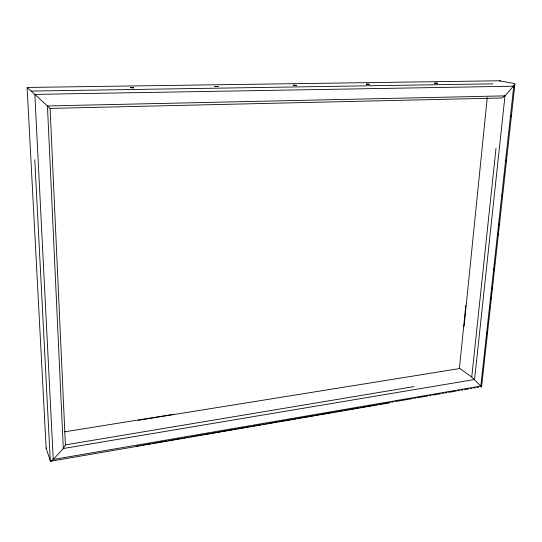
<?xml version="1.0" encoding="UTF-8"?>
<svg xmlns="http://www.w3.org/2000/svg" width="542" height="542" viewBox="0 0 542 542"><rect width="100%" height="100%" fill="white"/><g stroke="black" fill="none" stroke-linecap="round" stroke-linejoin="round"><path stroke-width="0.81" d="M481.154 386.792L481.567 386.934L514.886 84.416L514.5 83.509L499.528 80.9M459.738 368.845L459.426 368.336L465.802 305.37M464.054 326.467L487.265 97.425M481.567 386.934L471.757 376.995L496.005 148.406M486.418 338.899L486.601 337.219M486.973 333.865L487.156 332.178M489.65 309.496L489.839 307.815M490.754 299.469L490.944 297.734M491.309 294.435L491.499 292.694M491.865 289.401L492.055 287.653M493.992 270.011L494.182 268.331M494.541 265.058L494.731 263.29M497.78 235.567L497.969 233.887M498.328 230.614L498.518 228.846M498.884 225.567L499.074 223.805M499.439 220.519L499.622 218.839M502.116 196.129L502.305 194.442M504.317 176.123L504.5 174.463M505.91 161.638L506.099 159.958M506.465 156.597L506.648 154.917M510.808 117.113L510.991 115.432M514.04 87.709L514.222 86.029M514.886 84.416L504.975 95.866L501.702 97.98L50.081 108.4L65.399 444.887L63.299 448.519L53.224 459.474L51.314 461.046L50.426 461.161L46.158 448.336L27.107 87.452L500.388 80.765M46.158 448.336L46.273 447.868M136.598 446.1L138.278 445.809M139.917 445.531L141.618 445.233M143.237 444.955L150.791 443.654M152.363 443.383L154.131 443.078M155.683 442.814L157.465 442.509M159.002 442.245L163.305 441.5M164.809 441.242L166.645 440.931M168.122 440.673L169.978 440.355M171.441 440.104L173.318 439.779M174.761 439.528L179.158 438.776M180.567 438.532L182.491 438.2M183.887 437.956L185.831 437.624M187.207 437.387L188.867 437.103M190.527 436.818L195.005 436.046M196.333 435.815L198.345 435.47M199.652 435.246L201.678 434.894M202.965 434.677L204.625 434.386M205.852 434.176L210.858 433.315M212.091 433.105L217.057 432.252M218.365 432.021L220.364 431.683M221.705 431.452L232.762 429.549M234.219 429.298L236.061 428.979M237.552 428.722L245.153 427.414M246.732 427.143L248.46 426.845M250.065 426.568L251.766 426.276M253.405 425.992L260.912 424.698M262.511 424.427L264.252 424.129M265.817 423.858L267.585 423.553M269.117 423.288L276.766 421.974M278.209 421.723L280.099 421.398M281.515 421.154L283.439 420.822M284.821 420.585L286.474 420.301M287.301 420.158L292.612 419.244M293.933 419.013L295.952 418.668M297.246 418.444L299.286 418.092M300.559 417.875L302.219 417.591M303.459 417.374L308.466 416.513M309.678 416.303L314.651 415.45M315.972 415.219L317.964 414.881M319.313 414.65L330.396 412.74M331.826 412.496L333.716 412.171M335.159 411.92L342.835 410.599M344.339 410.341L346.148 410.03M347.673 409.766L349.461 409.461M351.013 409.19L358.574 407.889M360.186 407.611L361.88 407.32M363.526 407.035L365.193 406.751M366.839 406.466L371.033 405.741M372.632 405.47L374.366 405.172M375.938 404.901L377.706 404.596M379.244 404.332L381.046 404.02M382.55 403.763L390.22 402.442M391.642 402.198L393.56 401.866M394.949 401.629L412.313 398.641M413.58 398.417L415.619 398.072M416.913 397.848L428.051 395.931M429.427 395.694L431.364 395.362M432.767 395.118L440.497 393.79M441.94 393.539L443.817 393.214M445.28 392.964L447.13 392.645M448.62 392.388L456.262 391.073M457.794 390.809L459.582 390.504M461.134 390.233L462.895 389.928M464.467 389.664L468.708 388.932M470.307 388.655L472.028 388.357M473.647 388.079L475.348 387.787M476.98 387.51L478.661 387.218M50.663 461.235L389.264 402.889M414.068 386.588L65.399 444.887M138.305 420.274L459.792 368.533L471.757 376.995M64.6 431.825L173.725 414.291M27.263 87.608L31.233 91.083L492.854 83.847M459.426 368.336L459.792 368.533M31.233 91.083L50.108 108.427M34.776 159.822L50.284 460.957M504.975 95.866L474.562 379.508L63.299 448.519L47.439 105.961L504.975 95.866M513.755 86.205L480.829 386.046L53.224 459.474L34.844 94.389L513.755 86.205M437.394 83.231L434.521 83.143L437.394 83.231M369.326 84.247L366.351 84.152L369.326 84.247M296.42 85.338L293.324 85.236L296.42 85.338M218.121 86.503L214.903 86.402L218.121 86.503M133.82 87.763L130.466 87.655L133.82 87.763"/></g></svg>
